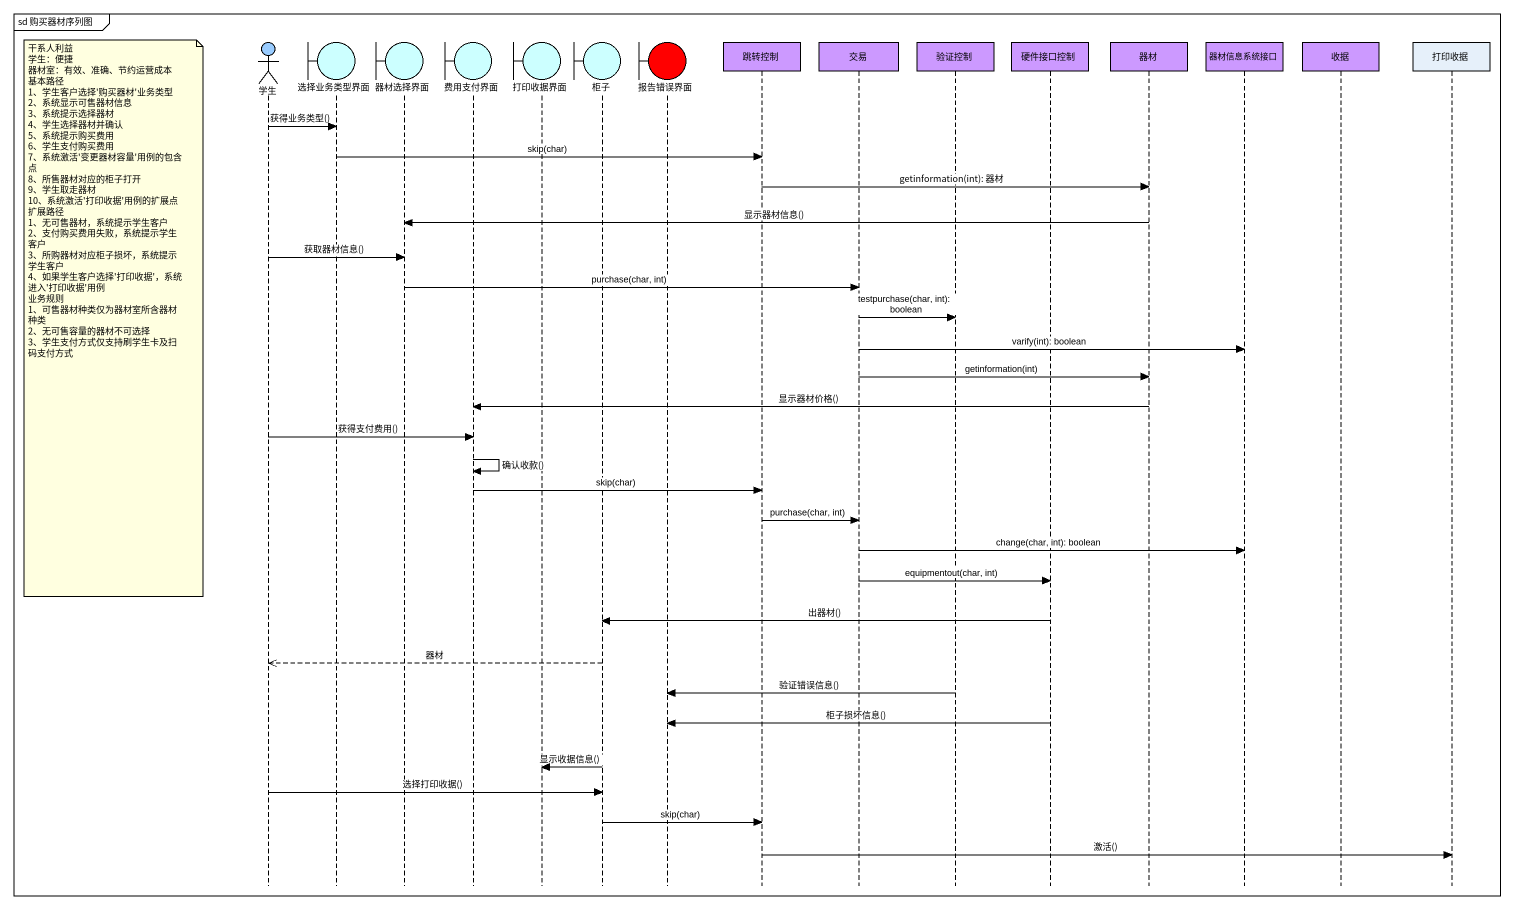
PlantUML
@startuml
mainframe sd 购买器材序列图
hide footbox
actor 学生 #99CCFF
boundary 选择业务类型界面 #CCFFFF
boundary 器材选择界面 #CCFFFF
boundary 费用支付界面 #CCFFFF
boundary 打印收据界面 #CCFFFF
boundary 柜子 #CCFFFF
boundary 报告错误界面 #FF0000
participant 跳转控制 #CC99FF
participant 交易 #CC99FF
participant 验证控制 #CC99FF
participant 硬件接口控制 #CC99FF
participant 器材 #CC99FF
participant 器材信息系统接口 #CC99FF
participant 收据 #CC99FF
participant 打印收据

学生 -> 选择业务类型界面 : 获得业务类型()
选择业务类型界面 -> 跳转控制 : skip(char)
跳转控制 -> 器材 : getinformation(int): 器材
器材 -> 器材选择界面 : 显示器材信息()
学生 -> 器材选择界面 : 获取器材信息()
器材选择界面 -> 交易 : purchase(char, int)
交易 -> 验证控制 : testpurchase(char, int): boolean
note left of 学生
  干系人利益
  学生：便捷
  器材室：有效、准确、节约运营成本
  基本路径
  1、学生客户选择'购买器材'业务类型
  2、系统显示可售器材信息
  3、系统提示选择器材
  4、学生选择器材并确认
  5、系统提示购买费用
  6、学生支付购买费用
  7、系统激活'变更器材容量'用例的包含点
  8、所售器材对应的柜子打开
  9、学生取走器材
  10、系统激活'打印收据'用例的扩展点
  扩展路径
  1、无可售器材，系统提示学生客户
  2、支付购买费用失败，系统提示学生客户
  3、所购器材对应柜子损坏，系统提示学生客户
  4、如果学生客户选择'打印收据'，系统进入'打印收据'用例
  业务规则
  1、可售器材种类仅为器材室所含器材种类
  2、无可售容量的器材不可选择
  3、学生支付方式仅支持刷学生卡及扫码支付方式
end note
交易 -> 器材信息系统接口 : varify(int): boolean
交易 -> 器材 : getinformation(int)
器材 -> 费用支付界面 : 显示器材价格()
学生 -> 费用支付界面 : 获得支付费用()
费用支付界面 -> 费用支付界面 : 确认收款()
费用支付界面 -> 跳转控制 : skip(char)
跳转控制 -> 交易 : purchase(char, int)
交易 -> 器材信息系统接口 : change(char, int): boolean
交易 -> 硬件接口控制 : equipmentout(char, int)
硬件接口控制 -> 柜子 : 出器材()
柜子 -->> 学生 : 器材
验证控制 -> 报告错误界面 : 验证错误信息()
硬件接口控制 -> 报告错误界面 : 柜子损坏信息()
柜子 -> 打印收据界面 : 显示收据信息()
学生 -> 柜子 : 选择打印收据()
柜子 -> 跳转控制 : skip(char)
跳转控制 -> 打印收据 : 激活()
@enduml
